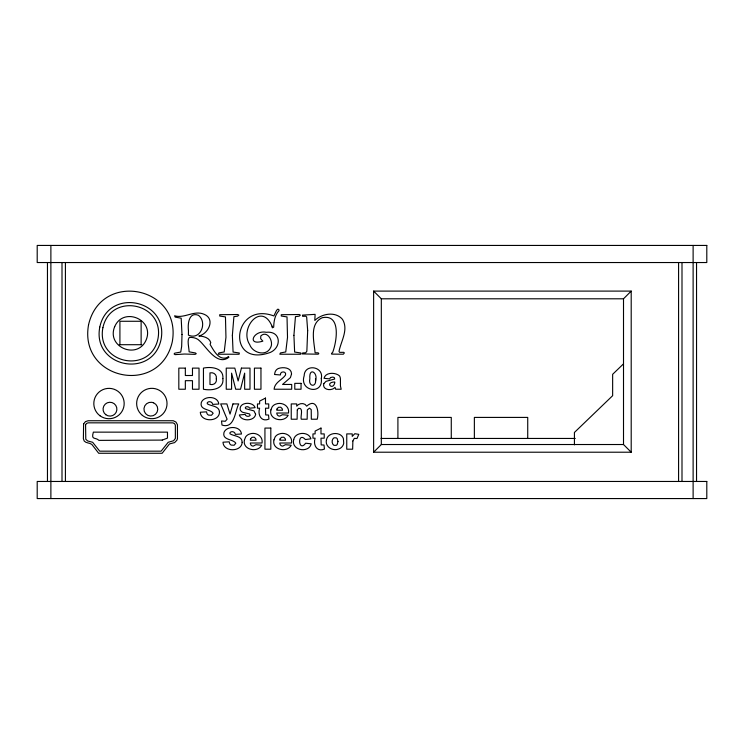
<?xml version="1.0" encoding="UTF-8"?>
<svg xmlns="http://www.w3.org/2000/svg" width="744" height="744" viewBox="0 0 744 744"><rect width="100%" height="100%" fill="white"/><g stroke="black" fill="none" stroke-linecap="round" stroke-linejoin="round"><path stroke-width="1.12" d="M373.627 452.213L373.627 291.099L631.2 291.099L631.2 452.213L373.627 452.213L381.319 444.521L381.319 298.8L373.627 291.099M631.2 452.213L623.509 444.521L623.509 298.8L631.2 291.099M315.382 381.244C318.702 372.902 308.788 366.439 309.857 378.603C307.914 387.15 317.186 387.754 315.456 378.761M623.444 363.918L612.647 374.306L612.647 395.687L574.424 432.459L574.424 444.838M381.319 298.8L623.509 298.8M119.263 344.704L141.779 344.704M381.002 438.449L575.279 438.449M381.319 444.521L623.509 444.521M696.542 262.641L696.542 481.359M693.12 245.436L693.12 498.564M681.997 262.641L681.997 481.359M678.584 262.641L678.584 481.359M527.729 438.449L527.729 417.412L474.365 417.412L474.365 438.449M451.273 438.449L451.273 417.412L397.91 417.412L397.91 438.449M141.127 344.704L141.127 321.269L119.914 321.269L119.914 344.704M65.416 262.641L65.416 481.359M62.003 262.641L62.003 481.359M50.88 245.436L50.88 498.564M47.458 262.641L47.458 481.359M307.672 330.578L306.853 351.261L305.7 352.768L302.687 352.935L302.027 353.921L318.134 354.2L318.795 353.651L318.19 352.823L315.075 352.74C314.08 341.552 309.16 323.594 322.217 317.725C341.663 313.605 336.548 342.612 332.549 352.665L331.508 353.288L331.657 354.116L343.347 354.2L344.333 352.935L343.784 352.331L339.589 352.358L339.013 351.401C341.031 341.059 348.769 329.555 342.473 319.343C335.451 311.094 321.919 313.559 314.796 320.441L315.112 314.359L302.464 315.121L302.631 316.33L305.756 316.219L306.658 316.935L307.672 330.578M182.001 334.465L181.666 346.444L180.736 352.061L174.766 353.158L174.105 353.921L175.035 354.637L184.521 354.032L195.095 354.358L196.249 353.707L195.505 352.991L189.125 351.838C189.023 347.634 186.865 340.185 189.283 337.432C193.115 337.199 197.011 338.036 199.727 340.966C207.009 347.746 217.322 366.206 228.901 357.26L228.408 356.441L227.264 357.483C218.857 361.007 213.519 350.173 210.106 344.388L210.766 342.575C209.371 337.618 203.345 336.176 198.825 336C208.385 333.926 215.583 319.055 204.256 314.349C194.175 309.792 184.838 318.748 174.598 315.8L175.175 317.102L181.173 318.19L182.001 334.465M188.465 330.606L188.409 335.126C200.675 340.687 207.669 322.171 198.378 315.261C188.781 311.671 187.609 324.124 188.465 330.606M232.37 335.349L233.077 352.061L239.326 352.991L239.084 354.246L218.262 354.218L218.885 352.935L224.204 351.949L225.953 337.32L225.46 316.907L219.713 316.033L219.713 314.712L237.736 314.526L238.833 315.121L237.578 316.163L233.904 316.656L232.37 335.349M293.917 335.349L294.633 352.061L300.883 352.991L300.632 354.246L279.809 354.218L280.442 352.935L285.752 351.949L287.51 337.32L287.017 316.907L281.26 316.033L281.26 314.712L299.293 314.526L300.381 315.121L299.125 316.163L295.452 316.656L293.917 335.349M272.053 326.253L272.276 327.806L273.699 327.183C273.839 321.324 274.843 315.028 279.065 310.629L278.823 309.513L277.81 309.151L276.545 310.387L273.866 315.949C232.453 300.539 225.488 368.624 270.332 352.414C281.846 347.318 281.093 330.671 266.25 332.28C253.63 329.704 246.208 346.258 262.846 341.152L260.66 338.659L260.819 335.944C267.236 329.769 273.839 341.468 270.742 347.29C266.687 356.888 252.709 353.149 249.696 344.602C239.019 328.262 261.59 301.292 272.053 326.253M321.296 378.519C323.463 395.436 299.004 391.204 304.166 375.804C304.398 363.342 324.152 366.253 321.296 378.519M216.327 378.733C217.183 382.76 213.733 385.401 209.975 384.434L209.975 372.893C213.723 371.954 217.099 374.827 216.327 378.733M222.884 378.603C224.251 389.465 211.138 390.842 203.447 389.233L203.447 368.113C211.24 366.401 223.981 367.899 222.884 378.603M352.87 440.978L352.647 449.199L346.751 449.199L346.751 433.901L352.238 433.901L352.238 436.403L354.814 433.706L358.794 434.357L356.981 438.532L354.311 438.346L352.87 440.978M244.469 439.871C241.986 449.748 257.61 453.245 261.711 445.238L255.936 444.698L253.267 446.102A2.781 2.781 0 0 1 250.561 444.233L250.291 443.006L262.046 443.006C263.311 435.9 255.424 431.585 249.361 434.105A7.384 7.384 0 0 0 245.613 436.97L244.469 439.871M270.928 409.888C268.445 419.765 284.069 423.262 288.17 415.254L282.394 414.724L279.735 416.119A2.781 2.781 0 0 1 277.019 414.25L276.749 413.022L288.505 413.022C289.769 405.917 281.892 401.611 275.819 404.122A7.384 7.384 0 0 0 272.081 406.987L270.928 409.888M273.969 439.871C271.486 449.748 287.11 453.245 291.211 445.238L285.436 444.698L282.776 446.102A2.781 2.781 0 0 1 280.06 444.233L279.791 443.006L291.546 443.006C292.811 435.9 284.933 431.585 278.861 434.105A7.384 7.384 0 0 0 275.122 436.97L273.969 439.871M326.439 439.918C324.775 446.828 332.819 451.487 338.743 448.976A7.561 7.561 0 0 0 342.556 446.084A7.412 7.412 0 0 0 343.719 443.192L343.403 438.616A7.31 7.31 0 0 0 339.069 434.217C334.27 432.338 327.397 434.264 326.439 439.918M334.707 382.909C332.968 391.009 324.272 382.342 334.707 381.97L334.707 382.909M293.741 439.453C291.406 447.274 300.706 451.729 307.03 448.837A7.003 7.003 0 0 0 310.62 445.461L311.224 443.843L305.654 443.201C298.232 453.301 297.182 430.571 305.403 439.546L310.927 438.811C308.76 431.269 295.359 431.752 293.741 439.453M88.555 324.775C78.585 379.998 159.811 396.533 172.264 341.849C182.243 286.626 101.017 270.091 88.555 324.775M99.798 327.044C91.903 367.164 152.529 379.524 161.03 339.58C168.916 299.46 108.299 287.1 99.798 327.044M102.905 327.658C95.827 363.686 150.204 374.846 157.923 338.966C165.001 302.938 110.624 291.778 102.905 327.658M297.284 409.907L297.116 419.216L291.239 419.216L291.239 403.918L296.717 403.918L296.717 406.15C298.939 402.988 304.733 402.411 306.658 406.15C316.591 397.398 319.334 411.599 317.204 419.216L311.327 419.216L311.224 409.6L309.458 408.168L307.319 409.888L307.16 419.216L301.283 419.216C300.158 416.677 303.933 407.498 298.511 408.326L297.284 409.907M337.981 441.518L337.162 444.614L336.232 445.34L333.935 445.34C331.517 443.787 331.526 439.369 333.954 437.835L336.242 437.825L337.153 438.56L337.981 441.518M219.489 412.343C219.052 422.211 200.657 422.285 200.322 412.232L206.534 411.841L206.841 413.171A3.199 3.199 0 0 0 208.58 415.106L211.473 415.264L213.147 413.255C210.496 408.893 199.15 410.381 201.354 402.337C204.144 395.538 218.057 395.827 218.792 404.029L212.645 404.392C212.579 401.816 208.766 400.653 207.297 402.69L207.269 403.806C211.277 406.41 219.461 405.666 219.489 412.343M242.163 442.327C241.735 452.194 223.34 452.268 223.005 442.206L229.208 441.824L229.515 443.154A3.199 3.199 0 0 0 231.254 445.089L234.155 445.247L235.82 443.229C233.179 438.876 221.824 440.364 224.028 432.311C226.818 425.522 240.731 425.81 241.474 434.012L235.318 434.375C235.253 431.799 231.44 430.637 229.98 432.664L229.952 433.789C233.96 436.393 242.135 435.649 242.163 442.327M291.555 373.907L290.43 377.589L282.543 384.453L291.704 384.453L291.704 389.233L274.099 389.233C274.62 382.351 282.116 380.017 285.529 375.023C286.849 370.968 279.846 370.81 280.404 374.967L274.527 374.492L275.02 372.288A5.887 5.887 0 0 1 278.396 368.494C283.111 366.811 291.35 367.443 291.555 373.907M255.629 414.25C254.699 421.374 241.251 421.755 239.363 414.966L245.185 414.417C245.697 416.547 248.822 416.993 250.133 415.422L249.593 413.934L242.832 412.343A4.483 4.483 0 0 1 240.219 409.656C238.908 401.955 253.053 401.221 255.108 407.666L249.547 408.205L248.831 407.126L247.157 406.67L245.715 407.024L245.26 407.879L245.836 408.726L253.955 410.883L255.629 414.25M323.807 383.597C321.91 390.042 331.778 391.363 335.033 387.364L335.674 389.233L341.171 389.233L340.436 385.978L340.436 379.217A6.631 6.631 0 0 0 339.497 375.897C335.581 372.27 325.537 371.972 324.012 378.296L329.62 378.891L330.522 377.534L332.689 377.078L334.261 377.506L334.707 379.022L326.03 381.337L323.807 383.597M114.678 326.663C106.169 347.057 137.482 360.217 146.15 339.962C154.659 319.567 123.337 306.416 114.678 326.663M250.542 438.997L250.3 440.197L256.076 440.197L255.759 438.737L254.309 437.212L251.956 437.305L250.542 438.997M277.01 409.014L276.768 410.214L282.543 410.214L282.227 408.754L280.767 407.228L278.414 407.321L277.01 409.014M280.051 438.997L279.809 440.197L285.584 440.197L285.268 438.737L283.808 437.212L281.455 437.305L280.051 438.997M241.419 368.113L238.136 380.965L234.825 368.113L226.241 368.113L226.241 389.233L231.589 389.233L231.589 373.125L235.699 389.233L240.535 389.233L244.655 373.125L244.655 389.233L249.993 389.233L249.993 368.113L241.419 368.113M232.965 403.918L230.036 414.101L226.883 403.918L220.698 403.918L227.115 419.216L225.293 421.271L221.535 420.983L221.991 425.075C234.676 429.149 234.955 411.088 238.75 403.918L232.965 403.918M83.607 423.978L83.384 438.755C83.914 443.694 89.168 442.224 91.856 444.438L98.692 453.263L162.145 453.263L169.483 443.926L174.626 442.587L176.914 440.197L177.453 438.755L177.453 424.75L175.984 422.099L173.296 420.741L88.192 420.741L85.43 421.625L83.607 423.978M85.579 424.712L85.783 439.23L87.634 440.95L92.647 442.28L99.715 451.171L161.123 451.171L168.191 442.28L173.585 440.755L175.352 438.43L175.352 425.131L174.542 423.624L172.971 422.871L88.276 422.834L86.63 423.355L85.579 424.712M162.248 440.085L98.933 440.374C95.334 436.849 90.898 440.513 93.363 432.143L167.474 432.143L167.474 438.114L162.248 440.085M265.496 398.096L259.619 401.109L259.619 403.918L257.461 403.918L257.461 408.205L259.619 408.205C257.433 414.91 261.358 422.378 268.947 419.086L268.51 415.04L265.682 414.92L265.496 408.205L268.724 408.205L268.724 403.918L265.496 403.918L265.496 398.096M320.99 428.079L315.112 431.092L315.112 433.901L312.954 433.901L312.954 438.188L315.112 438.188C312.926 444.893 316.851 452.361 324.44 449.069L324.003 445.024L321.176 444.903L320.99 438.188L324.217 438.188L324.217 433.901L320.99 433.901L320.99 428.079M706.8 245.436L37.2 245.436L37.2 262.539L706.8 262.539L706.8 245.436M185.34 368.113L178.82 368.113L178.82 389.233L185.34 389.233L185.34 380.686L192.473 380.686L192.473 389.233L199.029 389.233L199.029 368.113L192.473 368.113L192.473 375.506L185.34 375.506L185.34 368.113M260.958 368.113L254.42 368.113L254.42 389.233L260.958 389.233L260.958 368.113M301.05 383.355L294.782 383.355L294.782 389.233L301.05 389.233L301.05 383.355M270.816 428.079L264.938 428.079L264.938 449.199L270.816 449.199L270.816 428.079M706.8 481.461L37.2 481.461L37.2 498.564L706.8 498.564L706.8 481.461M153.562 402.792L151.823 402.309A6.919 6.919 0 0 0 144.243 411.181A6.919 6.919 0 0 0 155.487 414.296A6.919 6.919 0 0 0 153.562 402.792M100.012 415.784A15.187 15.187 0 0 0 124.09 405.201A15.187 15.187 0 0 0 102.886 389.642A15.187 15.187 0 0 0 100.012 415.784M142.337 415.366A15.187 15.187 0 0 0 166.851 405.824A15.187 15.187 0 0 0 146.326 389.363A15.187 15.187 0 0 0 142.337 415.366M105.815 414.706A6.919 6.919 0 0 0 116.845 410.018A6.919 6.919 0 0 0 107.275 402.811A6.919 6.919 0 0 0 105.815 414.706"/></g></svg>
